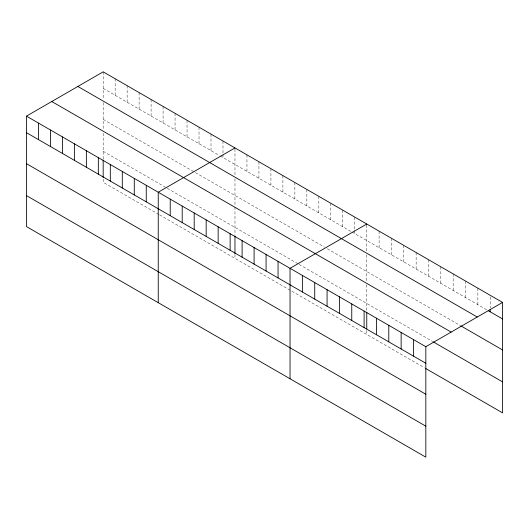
<?xml version="1.0" encoding="UTF-8"?>
<svg xmlns="http://www.w3.org/2000/svg" width="529" height="529" viewBox="0 0 529 529"><rect width="100%" height="100%" fill="white"/><g stroke="black" fill="none" stroke-linecap="round" stroke-linejoin="round"><path stroke-width="0.4" stroke-dasharray="2.65 1.98" d="M234.969 174.795L234.969 147.928M366.762 250.885L366.762 224.018M103.175 88.369L219.462 155.513M220.17 155.916L351.256 231.603M351.964 232.006L487.46 310.239M103.175 119.362L324.475 247.129M327.292 248.762L460.032 325.395M103.175 151.294L166.602 187.921M167.309 188.324L298.396 264.011M299.103 264.414L432.596 341.489M158.852 214.437L103.175 182.287L103.175 178.319M159.553 214.84L424.37 367.728M490.204 296.862L490.204 307.885M477.859 288.16L477.859 304.697M465.52 281.031L465.52 297.569M453.174 273.91L453.174 290.441M440.829 266.781L440.829 283.313M428.483 259.653L428.483 276.191M416.138 252.525L416.138 269.063M403.792 245.396L403.792 261.934M391.453 238.275L391.453 254.806M379.108 231.147L379.108 247.678M366.762 254.859L366.762 281.368M366.762 284.648L366.762 310.629M366.762 330.499L366.762 334.473M354.78 217.102L354.78 229.698M354.78 230.485L354.78 233.639M342.799 210.185L342.799 226.716M330.817 203.268L330.817 219.799M318.835 196.352L318.835 212.883M306.853 189.428L306.853 205.966M294.871 182.512L294.871 199.049M282.896 175.595L282.896 192.133M270.914 168.678L270.914 185.216M258.932 161.762L258.932 178.299M246.95 154.845L246.95 171.383M234.969 178.769L234.969 206.098M234.969 206.918L234.969 235.332M234.969 254.409L234.969 258.383M222.987 141.012L222.987 153.608M222.987 154.395L222.987 157.543M211.005 134.095L211.005 150.626M199.023 127.178L199.023 143.709M187.041 120.255L187.041 136.793M175.059 113.338L175.059 129.876M163.077 106.422L163.077 122.959M151.096 99.505L151.096 116.043M139.12 92.588L139.12 109.126M127.139 85.672L127.139 102.209M115.157 78.755L115.157 95.293M103.175 71.838L103.175 98.705M103.175 102.679L103.175 130.008M103.175 133.282L103.175 159.242"/><path stroke-width="0.79" d="M26.45 116.135L425.825 346.713L425.825 457.162L26.45 226.584L26.45 116.135L103.175 71.838L502.55 302.416L502.55 412.865L425.739 368.521M234.969 147.928L158.244 192.225L158.244 302.674M366.762 224.018L290.037 268.315L290.037 378.764M425.825 346.713L502.55 302.416M488.148 310.635L502.55 318.947M77.856 86.452L477.231 317.03M460.719 325.791L502.55 349.94M51.769 101.515L451.144 332.093M433.284 341.886L502.55 381.872M26.45 132.667L425.825 363.244M26.45 163.659L425.825 394.237M26.45 195.591L425.825 426.169M490.204 309.458L490.204 311.826M413.48 339.585L413.48 356.116M401.141 332.457L401.141 348.995M388.795 325.328L388.795 341.866M376.45 318.2L376.45 334.738M366.762 312.222L366.762 328.906M364.104 311.078L364.104 327.61M351.759 303.95L351.759 320.481M339.413 296.822L339.413 313.36M327.074 289.694L327.074 306.231M314.729 282.565L314.729 299.103M302.383 275.444L302.383 291.975M278.056 261.399L278.056 277.93M266.074 254.482L266.074 271.013M254.092 247.559L254.092 264.097M242.11 240.642L242.11 257.18M234.969 236.126L234.969 253.609M230.135 233.725L230.135 250.263M218.153 226.809L218.153 243.347M206.171 219.892L206.171 236.43M194.189 212.975L194.189 229.513M182.207 206.059L182.207 222.597M170.226 199.142L170.226 215.673M146.262 185.309L146.262 201.84M134.28 178.392L134.28 194.923M122.298 171.469L122.298 188.007M110.316 164.552L110.316 181.09M103.175 160.036L103.175 177.519M98.334 157.635L98.334 174.173M86.359 150.719L86.359 167.257M74.377 143.802L74.377 160.34M62.396 136.885L62.396 153.423M50.414 129.969L50.414 146.5M38.432 123.052L38.432 139.583"/></g></svg>
